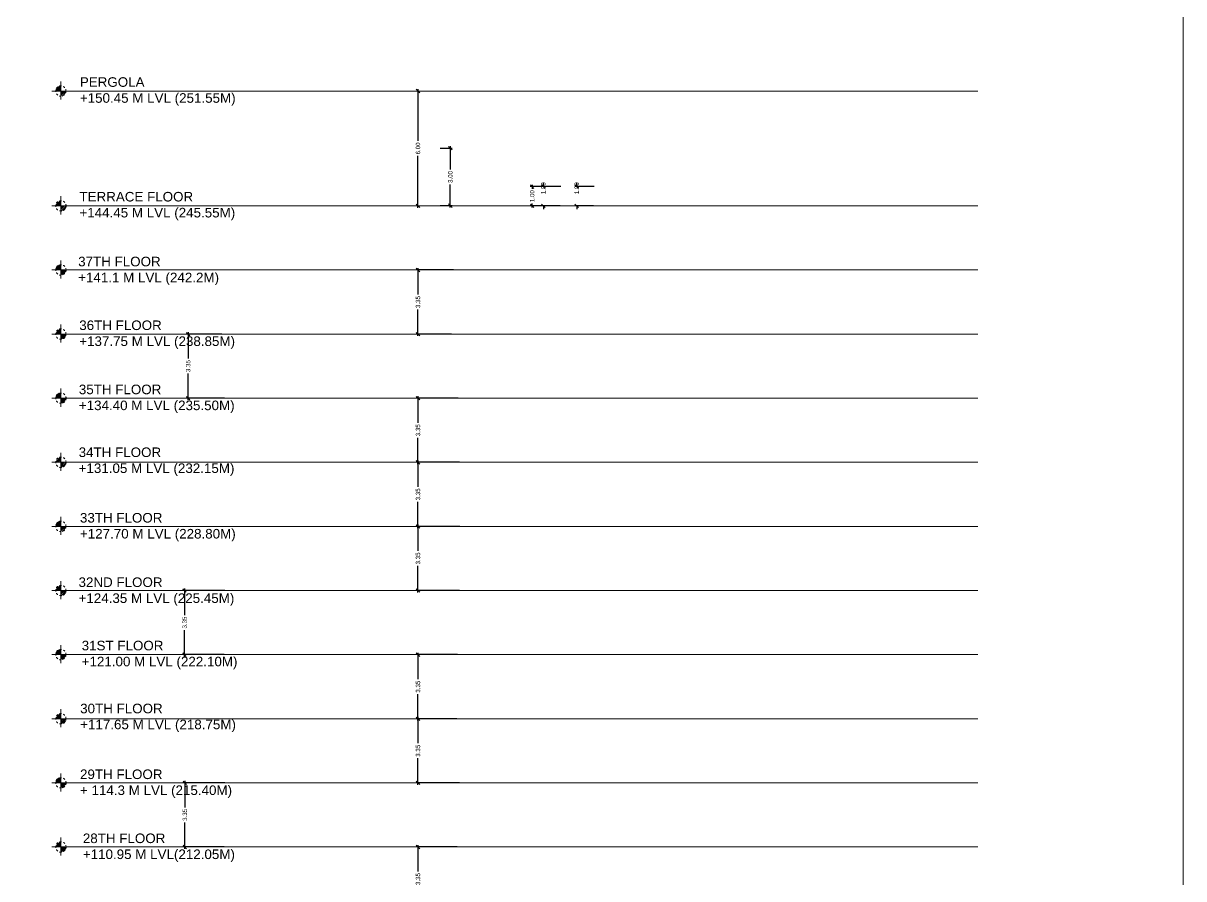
# Model space of a CAD drawing. Header units: metres. Extents: x 256329 to 886268, y -249371 to 355.
# Drawn here: x 283963.3 to 284023.9, y -1021.7 to -977 of the extents above; entities that cross this region are included whole.
import ezdxf

# ---------------------------------------------------------------- set-up
doc = ezdxf.new("R2010")
doc.units = ezdxf.units.M
doc.header["$MEASUREMENT"] = 0
doc.header["$PDMODE"] = 35
doc.linetypes.add('ACAD_ISO10W100', pattern=[18, 12, -3, 0, -3])
doc.linetypes.add('HIDDEN', pattern=[0.375, 0.25, -0.125])
doc.layers.get('0').update_dxf_attribs({"lineweight": 18})
doc.layers.get('Defpoints').update_dxf_attribs({"lineweight": 20})
for name, color, linetype, lineweight in [('A-ANNO-DIM', 111, 'Continuous', 0), ('A-ANNO-LEVELS', 111, 'ACAD_ISO10W100', 0), ('A-CUTOUT', 144, 'HIDDEN', 0), ('BLK_2_PARAPET_HT', 7, 'Continuous', 0), ('BOXING DECK LINE', 6, 'Continuous', 0)]:
    doc.layers.add(name, color=color, linetype=linetype, lineweight=lineweight)
doc.layers.add('A_TEXT', color=4, linetype='Continuous', lineweight=0, transparency=0.3)
doc.layers.add('BLK_2_MUMTY_HT', color=7, linetype='Continuous')
doc.styles.get("Standard").update_dxf_attribs({"font": 'arial.ttf'})
doc.dimstyles.new('METRIC DIM', dxfattribs={"dimtxt": 0.23, "dimasz": 0.18, "dimexe": 0.1, "dimexo": 0.1, "dimgap": 0.09, "dimtad": 0, "dimzin": 0, "dimdsep": 46, "dimtxsty": 'Standard', "dimblk": 'OBLIQUE', "dimcen": 0, "dimdle": 0.1, "dimclrd": 147, "dimclre": 147, "dimclrt": 7, "dimadec": 0, "dimazin": 0, "dimtfac": 1, "dimtofl": 0, "dimtmove": 0, "dimatfit": 2, "dimfxl": 0.125, "dimtolj": 1, "dimtzin": 0, "dimarcsym": 0})

# ---------------------------------------------------------------- blocks, each defined once
blk = doc.blocks.new('_Oblique')
at = {"color": 0, "linetype": 'ByBlock', "lineweight": -2}
blk.add_line((-0.5, -0.5), (0.5, 0.5), dxfattribs=at)
blk = doc.blocks.new('*D993')
at = {"layer": 'BLK_2_PARAPET_HT', "color": 147, "lineweight": -2, "transparency": 16777216}
for p, q in [((283990.601434, -985.570439), (283989.804867, -985.570439)), ((283989.904867, -985.470439), (283989.904867, -985.692939)), ((283990.601434, -986.570439), (283989.804867, -986.570439)), ((283989.904867, -986.670439), (283989.904867, -986.447939))]:
    blk.add_line(p, q, dxfattribs=at)
at = {"layer": 'Defpoints', "color": 0, "transparency": 16777216}
for p in [(283989.904867, -985.570439), (283990.701434, -985.570439), (283990.701434, -986.570439)]:
    blk.add_point(p, dxfattribs=at)
at = {"layer": 'BLK_2_PARAPET_HT', "color": 147, "lineweight": -2, "transparency": 16777216, "xscale": 0.18, "yscale": 0.18, "zscale": 0.18}
for p, rotation in [((283989.904867, -985.570439), 90), ((283989.904867, -986.570439), 270)]:
    blk.add_blockref('_Oblique', p, dxfattribs=dict(at, rotation=rotation))
at = {"layer": 'BLK_2_PARAPET_HT', "color": 7, "transparency": 16777216, "insert": (283989.904867, -986.070439), "char_height": 0.23, "attachment_point": 5, "rotation": 90}
blk.add_mtext('\\A1;1.00', dxfattribs=at)
blk = doc.blocks.new('*D994')
at = {"layer": 'BLK_2_PARAPET_HT', "color": 147, "lineweight": -2, "transparency": 16777216}
for p, q in [((283991.404723, -985.570439), (283990.389309, -985.570439)), ((283990.489309, -985.570439), (283990.489309, -985.390439)), ((283991.36456, -986.570439), (283990.389309, -986.570439)), ((283990.489309, -986.570439), (283990.489309, -986.750439))]:
    blk.add_line(p, q, dxfattribs=at)
at = {"layer": 'Defpoints', "color": 0, "transparency": 16777216}
for p in [(283990.489309, -985.570439), (283991.504723, -985.570439), (283991.46456, -986.570439)]:
    blk.add_point(p, dxfattribs=at)
at = {"layer": 'BLK_2_PARAPET_HT', "color": 147, "lineweight": -2, "transparency": 16777216, "xscale": 0.18, "yscale": 0.18, "zscale": 0.18}
for p, rotation in [((283990.489309, -985.570439), 270), ((283990.489309, -986.570439), 90)]:
    blk.add_blockref('_Oblique', p, dxfattribs=dict(at, rotation=rotation))
at = {"layer": 'BLK_2_PARAPET_HT', "color": 7, "transparency": 16777216, "insert": (283990.489309, -985.653929), "char_height": 0.23, "attachment_point": 5, "rotation": 90}
blk.add_mtext('\\A1;1.00', dxfattribs=at)
blk = doc.blocks.new('*D995')
at = {"layer": 'BLK_2_MUMTY_HT', "color": 147, "lineweight": -2, "transparency": 16777216}
for p, q in [((283985.632266, -983.461829), (283985.632266, -984.675522)), ((283985.104862, -983.561829), (283985.732266, -983.561829)), ((283985.632266, -986.665708), (283985.632266, -985.452015)), ((283985.104862, -986.565708), (283985.732266, -986.565708))]:
    blk.add_line(p, q, dxfattribs=at)
at = {"layer": 'Defpoints', "color": 0, "transparency": 16777216}
for p in [(283985.004862, -983.561829), (283985.632266, -983.561829), (283985.004862, -986.565708)]:
    blk.add_point(p, dxfattribs=at)
at = {"layer": 'BLK_2_MUMTY_HT', "color": 147, "lineweight": -2, "transparency": 16777216, "xscale": 0.18, "yscale": 0.18, "zscale": 0.18}
for p, rotation in [((283985.632266, -983.561829), 90), ((283985.632266, -986.565708), 270)]:
    blk.add_blockref('_Oblique', p, dxfattribs=dict(at, rotation=rotation))
at = {"layer": 'BLK_2_MUMTY_HT', "color": 7, "transparency": 16777216, "insert": (283985.632266, -985.063769), "char_height": 0.23, "attachment_point": 5, "rotation": 90}
blk.add_mtext('\\A1;3.00', dxfattribs=at)
blk = doc.blocks.new('*D996')
at = {"layer": 'BLK_2_PARAPET_HT', "color": 147, "lineweight": -2, "transparency": 16777216}
for p, q in [((283993.146606, -985.570439), (283992.131192, -985.570439)), ((283992.231192, -985.570439), (283992.231192, -985.390439)), ((283993.106443, -986.570439), (283992.131192, -986.570439)), ((283992.231192, -986.570439), (283992.231192, -986.750439))]:
    blk.add_line(p, q, dxfattribs=at)
at = {"layer": 'Defpoints', "color": 0, "transparency": 16777216}
for p in [(283992.231192, -985.570439), (283993.246606, -985.570439), (283993.206443, -986.570439)]:
    blk.add_point(p, dxfattribs=at)
at = {"layer": 'BLK_2_PARAPET_HT', "color": 147, "lineweight": -2, "transparency": 16777216, "xscale": 0.18, "yscale": 0.18, "zscale": 0.18}
for p, rotation in [((283992.231192, -985.570439), 270), ((283992.231192, -986.570439), 90)]:
    blk.add_blockref('_Oblique', p, dxfattribs=dict(at, rotation=rotation))
at = {"layer": 'BLK_2_PARAPET_HT', "color": 7, "transparency": 16777216, "insert": (283992.231192, -985.653929), "char_height": 0.23, "attachment_point": 5, "rotation": 90}
blk.add_mtext('\\A1;1.00', dxfattribs=at)
blk = doc.blocks.new('*D998')
at = {"layer": 'A-ANNO-DIM', "color": 147, "lineweight": -2, "transparency": 16777216}
for p, q in [((283985.802652, -989.924834), (283983.8441, -989.924834)), ((283983.9441, -989.824834), (283983.9441, -991.210332)), ((283983.9441, -993.374834), (283983.9441, -991.989336)), ((283985.694302, -993.274834), (283983.8441, -993.274834))]:
    blk.add_line(p, q, dxfattribs=at)
at = {"layer": 'Defpoints', "color": 0, "transparency": 16777216}
for p in [(283985.902652, -989.924834, -0.164563), (283983.9441, -993.274834), (283985.794302, -993.274834, -0.15233)]:
    blk.add_point(p, dxfattribs=at)
at = {"layer": 'A-ANNO-DIM', "color": 147, "lineweight": -2, "transparency": 16777216, "xscale": 0.18, "yscale": 0.18, "zscale": 0.18}
for p, rotation in [((283983.9441, -989.924834), 90), ((283983.9441, -993.274834), 270)]:
    blk.add_blockref('_Oblique', p, dxfattribs=dict(at, rotation=rotation))
at = {"layer": 'A-ANNO-DIM', "color": 7, "transparency": 16777216, "insert": (283983.9441, -991.599834), "char_height": 0.23, "attachment_point": 5, "rotation": 90}
blk.add_mtext('\\A1;3.35', dxfattribs=at)
blk = doc.blocks.new('*D999')
at = {"layer": 'A-ANNO-DIM', "color": 147, "lineweight": -2, "transparency": 16777216}
for p, q in [((283971.942789, -993.174834), (283971.942789, -994.560332)), ((283973.692991, -993.274834), (283971.842789, -993.274834)), ((283971.942789, -996.724834), (283971.942789, -995.339336)), ((283973.834131, -996.624834), (283971.842789, -996.624834))]:
    blk.add_line(p, q, dxfattribs=at)
at = {"layer": 'Defpoints', "color": 0, "transparency": 16777216}
for p in [(283973.792991, -993.274834, -0.159492), (283971.942789, -996.624834), (283973.934131, -996.624834, -0.159408)]:
    blk.add_point(p, dxfattribs=at)
at = {"layer": 'A-ANNO-DIM', "color": 147, "lineweight": -2, "transparency": 16777216, "xscale": 0.18, "yscale": 0.18, "zscale": 0.18}
for p, rotation in [((283971.942789, -993.274834), 90), ((283971.942789, -996.624834), 270)]:
    blk.add_blockref('_Oblique', p, dxfattribs=dict(at, rotation=rotation))
at = {"layer": 'A-ANNO-DIM', "color": 7, "transparency": 16777216, "insert": (283971.942789, -994.949834), "char_height": 0.23, "attachment_point": 5, "rotation": 90}
blk.add_mtext('\\A1;3.35', dxfattribs=at)
blk = doc.blocks.new('*D1000')
at = {"layer": 'A-ANNO-DIM', "color": 147, "lineweight": -2, "transparency": 16777216}
for p, q in [((283986.034798, -996.624834), (283983.8441, -996.624834)), ((283983.9441, -996.524834), (283983.9441, -997.910332)), ((283983.9441, -1000.074834), (283983.9441, -998.689336)), ((283986.102678, -999.974834), (283983.8441, -999.974834))]:
    blk.add_line(p, q, dxfattribs=at)
at = {"layer": 'Defpoints', "color": 0, "transparency": 16777216}
for p in [(283986.134798, -996.624834, -0.152127), (283983.9441, -999.974834), (283986.202678, -999.974834, -0.164563)]:
    blk.add_point(p, dxfattribs=at)
at = {"layer": 'A-ANNO-DIM', "color": 147, "lineweight": -2, "transparency": 16777216, "xscale": 0.18, "yscale": 0.18, "zscale": 0.18}
for p, rotation in [((283983.9441, -996.624834), 90), ((283983.9441, -999.974834), 270)]:
    blk.add_blockref('_Oblique', p, dxfattribs=dict(at, rotation=rotation))
at = {"layer": 'A-ANNO-DIM', "color": 7, "transparency": 16777216, "insert": (283983.9441, -998.299834), "char_height": 0.23, "attachment_point": 5, "rotation": 90}
blk.add_mtext('\\A1;3.35', dxfattribs=at)
blk = doc.blocks.new('*D1001')
at = {"layer": 'A-ANNO-DIM', "color": 147, "lineweight": -2, "transparency": 16777216}
for p, q in [((283983.9441, -999.874834), (283983.9441, -1001.260332)), ((283986.102678, -999.974834), (283983.8441, -999.974834)), ((283983.9441, -1003.424834), (283983.9441, -1002.039336)), ((283986.126717, -1003.324834), (283983.8441, -1003.324834))]:
    blk.add_line(p, q, dxfattribs=at)
at = {"layer": 'Defpoints', "color": 0, "transparency": 16777216}
for p in [(283986.202678, -999.974834, -0.164563), (283983.9441, -1003.324834), (283986.226717, -1003.324834, -0.164563)]:
    blk.add_point(p, dxfattribs=at)
at = {"layer": 'A-ANNO-DIM', "color": 147, "lineweight": -2, "transparency": 16777216, "xscale": 0.18, "yscale": 0.18, "zscale": 0.18}
for p, rotation in [((283983.9441, -999.974834), 90), ((283983.9441, -1003.324834), 270)]:
    blk.add_blockref('_Oblique', p, dxfattribs=dict(at, rotation=rotation))
at = {"layer": 'A-ANNO-DIM', "color": 7, "transparency": 16777216, "insert": (283983.9441, -1001.649834), "char_height": 0.23, "attachment_point": 5, "rotation": 90}
blk.add_mtext('\\A1;3.35', dxfattribs=at)
blk = doc.blocks.new('*D1002')
at = {"layer": 'A-ANNO-DIM', "color": 147, "lineweight": -2, "transparency": 16777216}
for p, q in [((283986.126717, -1003.324834), (283983.8441, -1003.324834)), ((283983.9441, -1003.224834), (283983.9441, -1004.610332)), ((283983.9441, -1006.774834), (283983.9441, -1005.389336)), ((283986.104089, -1006.674834), (283983.8441, -1006.674834))]:
    blk.add_line(p, q, dxfattribs=at)
at = {"layer": 'Defpoints', "color": 0, "transparency": 16777216}
for p in [(283986.226717, -1003.324834, -0.164563), (283983.9441, -1006.674834), (283986.204089, -1006.674834, -0.152085)]:
    blk.add_point(p, dxfattribs=at)
at = {"layer": 'A-ANNO-DIM', "color": 147, "lineweight": -2, "transparency": 16777216, "xscale": 0.18, "yscale": 0.18, "zscale": 0.18}
for p, rotation in [((283983.9441, -1003.324834), 90), ((283983.9441, -1006.674834), 270)]:
    blk.add_blockref('_Oblique', p, dxfattribs=dict(at, rotation=rotation))
at = {"layer": 'A-ANNO-DIM', "color": 7, "transparency": 16777216, "insert": (283983.9441, -1004.999834), "char_height": 0.23, "attachment_point": 5, "rotation": 90}
blk.add_mtext('\\A1;3.35', dxfattribs=at)
blk = doc.blocks.new('*D1003')
at = {"layer": 'A-ANNO-DIM', "color": 147, "lineweight": -2, "transparency": 16777216}
for p, q in [((283973.862853, -1006.674834), (283971.655853, -1006.674834)), ((283971.755853, -1006.574834), (283971.755853, -1007.960332)), ((283971.755853, -1010.124834), (283971.755853, -1008.739336)), ((283973.825339, -1010.024834), (283971.655853, -1010.024834))]:
    blk.add_line(p, q, dxfattribs=at)
at = {"layer": 'Defpoints', "color": 0, "transparency": 16777216}
for p in [(283973.962853, -1006.674834, -0.15939), (283971.755853, -1010.024834), (283973.925339, -1010.024834, -0.159413)]:
    blk.add_point(p, dxfattribs=at)
at = {"layer": 'A-ANNO-DIM', "color": 147, "lineweight": -2, "transparency": 16777216, "xscale": 0.18, "yscale": 0.18, "zscale": 0.18}
for p, rotation in [((283971.755853, -1006.674834), 90), ((283971.755853, -1010.024834), 270)]:
    blk.add_blockref('_Oblique', p, dxfattribs=dict(at, rotation=rotation))
at = {"layer": 'A-ANNO-DIM', "color": 7, "transparency": 16777216, "insert": (283971.755853, -1008.349834), "char_height": 0.23, "attachment_point": 5, "rotation": 90}
blk.add_mtext('\\A1;3.35', dxfattribs=at)
blk = doc.blocks.new('*D1004')
at = {"layer": 'A-ANNO-DIM', "color": 147, "lineweight": -2, "transparency": 16777216}
for p, q in [((283986.013586, -1010.024834), (283983.8441, -1010.024834)), ((283983.9441, -1009.924834), (283983.9441, -1011.310332)), ((283983.9441, -1013.474834), (283983.9441, -1012.089336)), ((283985.968334, -1013.374834), (283983.8441, -1013.374834))]:
    blk.add_line(p, q, dxfattribs=at)
at = {"layer": 'Defpoints', "color": 0, "transparency": 16777216}
for p in [(283986.113586, -1010.024834, -0.152139), (283983.9441, -1013.374834), (283986.068334, -1013.374834, -0.164563)]:
    blk.add_point(p, dxfattribs=at)
at = {"layer": 'A-ANNO-DIM', "color": 147, "lineweight": -2, "transparency": 16777216, "xscale": 0.18, "yscale": 0.18, "zscale": 0.18}
for p, rotation in [((283983.9441, -1010.024834), 90), ((283983.9441, -1013.374834), 270)]:
    blk.add_blockref('_Oblique', p, dxfattribs=dict(at, rotation=rotation))
at = {"layer": 'A-ANNO-DIM', "color": 7, "transparency": 16777216, "insert": (283983.9441, -1011.699834), "char_height": 0.23, "attachment_point": 5, "rotation": 90}
blk.add_mtext('\\A1;3.35', dxfattribs=at)
blk = doc.blocks.new('*D1005')
at = {"layer": 'A-ANNO-DIM', "color": 147, "lineweight": -2, "transparency": 16777216}
for p, q in [((283985.968334, -1013.374834), (283983.8441, -1013.374834)), ((283983.9441, -1013.274834), (283983.9441, -1014.660332)), ((283983.9441, -1016.824834), (283983.9441, -1015.439336)), ((283986.105425, -1016.724834), (283983.8441, -1016.724834))]:
    blk.add_line(p, q, dxfattribs=at)
at = {"layer": 'Defpoints', "color": 0, "transparency": 16777216}
for p in [(283986.068334, -1013.374834, -0.164563), (283983.9441, -1016.724834), (283986.205425, -1016.724834, -0.152085)]:
    blk.add_point(p, dxfattribs=at)
at = {"layer": 'A-ANNO-DIM', "color": 147, "lineweight": -2, "transparency": 16777216, "xscale": 0.18, "yscale": 0.18, "zscale": 0.18}
for p, rotation in [((283983.9441, -1013.374834), 90), ((283983.9441, -1016.724834), 270)]:
    blk.add_blockref('_Oblique', p, dxfattribs=dict(at, rotation=rotation))
at = {"layer": 'A-ANNO-DIM', "color": 7, "transparency": 16777216, "insert": (283983.9441, -1015.049834), "char_height": 0.23, "attachment_point": 5, "rotation": 90}
blk.add_mtext('\\A1;3.35', dxfattribs=at)
blk = doc.blocks.new('*D1006')
at = {"layer": 'A-ANNO-DIM', "color": 147, "lineweight": -2, "transparency": 16777216}
for p, q in [((283973.863407, -1016.724834), (283971.67013, -1016.724834)), ((283971.77013, -1016.624834), (283971.77013, -1018.010332)), ((283971.77013, -1020.174834), (283971.77013, -1018.789336)), ((283973.81523, -1020.074834), (283971.67013, -1020.074834))]:
    blk.add_line(p, q, dxfattribs=at)
at = {"layer": 'Defpoints', "color": 0, "transparency": 16777216}
for p in [(283973.963407, -1016.724834, -0.15939), (283971.77013, -1020.074834), (283973.91523, -1020.074834, -0.159419)]:
    blk.add_point(p, dxfattribs=at)
at = {"layer": 'A-ANNO-DIM', "color": 147, "lineweight": -2, "transparency": 16777216, "xscale": 0.18, "yscale": 0.18, "zscale": 0.18}
for p, rotation in [((283971.77013, -1016.724834), 90), ((283971.77013, -1020.074834), 270)]:
    blk.add_blockref('_Oblique', p, dxfattribs=dict(at, rotation=rotation))
at = {"layer": 'A-ANNO-DIM', "color": 7, "transparency": 16777216, "insert": (283971.77013, -1018.399834), "char_height": 0.23, "attachment_point": 5, "rotation": 90}
blk.add_mtext('\\A1;3.35', dxfattribs=at)
blk = doc.blocks.new('*D1007')
at = {"layer": 'A-ANNO-DIM', "color": 147, "lineweight": -2, "transparency": 16777216}
for p, q in [((283985.9892, -1020.074834), (283983.8441, -1020.074834)), ((283983.9441, -1019.974834), (283983.9441, -1021.360332)), ((283983.9441, -1023.524834), (283983.9441, -1022.139336)), ((283986.163537, -1023.424834), (283983.8441, -1023.424834))]:
    blk.add_line(p, q, dxfattribs=at)
at = {"layer": 'Defpoints', "color": 0, "transparency": 16777216}
for p in [(283986.0892, -1020.074834, -0.152154), (283983.9441, -1023.424834), (283986.263537, -1023.424834, -0.164563)]:
    blk.add_point(p, dxfattribs=at)
at = {"layer": 'A-ANNO-DIM', "color": 147, "lineweight": -2, "transparency": 16777216, "xscale": 0.18, "yscale": 0.18, "zscale": 0.18}
for p, rotation in [((283983.9441, -1020.074834), 90), ((283983.9441, -1023.424834), 270)]:
    blk.add_blockref('_Oblique', p, dxfattribs=dict(at, rotation=rotation))
at = {"layer": 'A-ANNO-DIM', "color": 7, "transparency": 16777216, "insert": (283983.9441, -1021.749834), "char_height": 0.23, "attachment_point": 5, "rotation": 90}
blk.add_mtext('\\A1;3.35', dxfattribs=at)
blk = doc.blocks.new('*D987')
at = {"layer": 'A-ANNO-DIM', "color": 147, "lineweight": -2, "transparency": 16777216}
for p, q in [((283983.94398, -980.474834), (283983.943931, -983.185881)), ((283983.844208, -980.574832), (283983.843978, -980.574832)), ((283983.943868, -986.674834), (283983.943917, -983.963787)), ((283983.8441, -986.574832), (283983.843869, -986.574832))]:
    blk.add_line(p, q, dxfattribs=at)
at = {"layer": 'Defpoints', "color": 0, "transparency": 16777216}
for p in [(283983.943978, -980.574834), (283983.944208, -980.574834, -0.131884), (283983.9441, -986.574834, 0.050109)]:
    blk.add_point(p, dxfattribs=at)
at = {"layer": 'A-ANNO-DIM', "color": 147, "lineweight": -2, "transparency": 16777216, "xscale": 0.18, "yscale": 0.18, "zscale": 0.18}
for p, rotation in [((283983.943978, -980.574834), 89.998963), ((283983.943869, -986.574834), 269.998963)]:
    blk.add_blockref('_Oblique', p, dxfattribs=dict(at, rotation=rotation))
at = {"layer": 'A-ANNO-DIM', "color": 7, "transparency": 16777216, "insert": (283983.943924, -983.574834), "char_height": 0.23, "attachment_point": 5, "rotation": 89.99896288}
blk.add_mtext('\\A1;6.00', dxfattribs=at)
blk = doc.blocks.new('L')
at = {"layer": 'A-ANNO-LEVELS'}
h = blk.add_hatch(dxfattribs=at)
h.set_pattern_fill('ANSI31,_O', color=256, scale=233.96568)
h.set_pattern_definition([(45, (1951026.354, 527672.355), (-20.67984, 20.67984), [])])
h.paths.add_polyline_path([(1996227, 487702), (1996362, 487702, -0.414722), (1996227, 487567)])
h.paths.add_polyline_path([(1996227, 487837), (1996227, 487702), (1996092, 487702, -0.413705)])
at = {"layer": 'A-ANNO-LEVELS', "ltscale": 100}
blk.add_line((1997041, 487702), (1995992, 487702), dxfattribs=at)
at = {"layer": 'A-ANNO-LEVELS'}
blk.add_circle((1996227, 487702), 135, dxfattribs=at)
blk = doc.blocks.new('WAEQWE')
at = {"layer": 'A-ANNO-LEVELS', "ltscale": 100}
blk.add_line((1996227.194284, 487950.347715), (1996227.194284, 487479.142058), dxfattribs=at)
at = {"layer": 'BOXING DECK LINE'}
blk.add_blockref('L', (0, 0), dxfattribs=at)

msp = doc.modelspace()

# ---------------------------------------------------------------- linework, layer by layer
at = {"color": 6, "ltscale": 0.05, "elevation": 1.151947}
msp.add_lwpolyline([(283944.384092, -964.835823), (284023.904496, -964.835823), (284023.904496, -1148.496347), (283944.384092, -1148.496347)], close=True, dxfattribs=at)
at = {"layer": 'A-ANNO-LEVELS', "elevation": 1.138431}
msp.add_lwpolyline([(283969.066941, -980.574834), (283966.730996, -980.574834)], close=True, dxfattribs=at)
at = {"layer": 'A-CUTOUT', "ltscale": 7000, "extrusion": (0, -1, 0)}
for points, elevation in [([(284013.183128, 1.165839), (283965.296266, 1.137262)], 980.574834), ([(284013.183128, 1.165838), (283965.296266, 1.137261)], 986.574834), ([(284013.183128, 1.165838), (283965.296266, 1.137261)], 989.924834), ([(284013.183128, 1.165839), (283965.296266, 1.137261)], 993.274834), ([(284013.183128, 1.165838), (283965.296266, 1.137261)], 996.624834), ([(284013.183128, 1.165838), (283965.296266, 1.137261)], 999.974834), ([(284013.183128, 1.165838), (283965.296266, 1.137261)], 1003.324834), ([(284013.183128, 1.165839), (283965.296266, 1.137261)], 1006.674834), ([(284013.183128, 1.165838), (283965.296266, 1.137261)], 1010.024834), ([(284013.183128, 1.165838), (283965.296266, 1.137261)], 1013.374834), ([(284013.183128, 1.165838), (283965.296266, 1.137261)], 1016.724834), ([(284013.183128, 1.165838), (283965.296266, 1.137261)], 1020.074834)]:
    msp.add_lwpolyline(points, close=True, dxfattribs=dict(at, elevation=elevation))

# ---------------------------------------------------------------- block references
at = {"layer": 'BOXING DECK LINE', "xscale": 0.002, "yscale": 0.002, "zscale": 0.002}
for p in [(279972.841001, -1955.978896, 1.137261), (279972.841878, -1961.978896, 1.137261), (279972.841878, -1965.328896, 1.137261), (279972.841474, -1968.678896, 1.137261), (279972.841878, -1972.028896, 1.137261), (279972.841878, -1975.378896, 1.137261), (279972.841474, -1978.728896, 1.137261), (279972.841474, -1982.078896, 1.137261), (279972.841474, -1985.428896, 1.137261), (279972.841474, -1988.778896, 1.137261), (279972.841878, -1992.128896, 1.137261), (279972.841878, -1995.478896, 1.137261)]:
    msp.add_blockref('WAEQWE', p, dxfattribs=at)

# ---------------------------------------------------------------- texts
at = {"layer": 'A_TEXT', "char_height": 0.5, "width": 9.404917, "attachment_point": 1}
for s, insert in [('PERGOLA \\P+150.45 M LVL (251.55M)', (283966.287576, -979.855878, 1.192748)), ('TERRACE FLOOR \\P+144.45 M LVL (245.55M)', (283966.266489, -985.847722, 1.202266)), ('37TH FLOOR \\P+141.1 M LVL (242.2M)', (283966.198834, -989.235102, 1.202266)), ('36TH FLOOR \\P+137.75 M LVL (238.85M)', (283966.256027, -992.56459, 1.201483)), ('35TH FLOOR \\P+134.40 M LVL (235.50M)', (283966.234934, -995.917606, 1.201483)), ('34TH FLOOR \\P+131.05 M LVL (232.15M)', (283966.224926, -999.200505, 1.201483)), ('33TH FLOOR \\P+127.70 M LVL (228.80M)', (283966.291855, -1002.624521, 1.201483)), ('32ND FLOOR \\P+124.35 M LVL (225.45M)', (283966.219565, -1005.991409, 1.201483)), ('31ST FLOOR \\P+121.00 M LVL (222.10M)', (283966.382888, -1009.302355, 1.201483)), ('30TH FLOOR \\P+117.65 M LVL (218.75M)', (283966.303698, -1012.590558, 1.200223)), ('29TH FLOOR\\P+ 114.3 M LVL (215.40M)', (283966.295758, -1016.027094, 1.200786)), ('28TH FLOOR \\P+110.95 M LVL(212.05M)', (283966.444109, -1019.372844, 1.200786))]:
    msp.add_mtext(s, dxfattribs=dict(at, insert=insert))

# ---------------------------------------------------------------- dimensions: what is measured, and where the dimension line sits
at = {"layer": 'A-ANNO-DIM'}
dim = msp.add_aligned_dim(p1=(283983.9441, -986.574834, 1.198499), p2=(283983.944208, -980.574834, 1.016506), distance=0.00023, dimstyle='METRIC DIM', override={"dimfxl": 0.18}, dxfattribs=at)
dim.commit()
dim.dimension.update_dxf_attribs({"geometry": '*D987', "text_midpoint": (283983.943924, -983.574834, 1.14839)})
for base, p1, p2, picture, middle in [((283983.9441, -993.274834, 1.301824), (283985.902652, -989.924834, 1.137261), (283985.794302, -993.274834, 1.149494), '*D998', (283983.9441, -991.599834, 1.301824)), ((283971.942789, -996.624834, 1.301824), (283973.792991, -993.274834, 1.142332), (283973.934131, -996.624834, 1.142416), '*D999', (283971.942789, -994.949834, 1.301824)), ((283983.9441, -999.974834, 1.301824), (283986.134798, -996.624834, 1.149697), (283986.202678, -999.974834, 1.137261), '*D1000', (283983.9441, -998.299834, 1.301824)), ((283983.9441, -1003.324834, 1.301824), (283986.202678, -999.974834, 1.137261), (283986.226717, -1003.324834, 1.137261), '*D1001', (283983.9441, -1001.649834, 1.301824)), ((283983.9441, -1006.674834, 1.301824), (283986.226717, -1003.324834, 1.137261), (283986.204089, -1006.674834, 1.149738), '*D1002', (283983.9441, -1004.999834, 1.301824)), ((283971.755853, -1010.024834, 1.301824), (283973.962853, -1006.674834, 1.142433), (283973.925339, -1010.024834, 1.142411), '*D1003', (283971.755853, -1008.349834, 1.301824)), ((283983.9441, -1013.374834, 1.301824), (283986.113586, -1010.024834, 1.149684), (283986.068334, -1013.374834, 1.137261), '*D1004', (283983.9441, -1011.699834, 1.301824)), ((283983.9441, -1016.724834, 1.301824), (283986.068334, -1013.374834, 1.137261), (283986.205425, -1016.724834, 1.149739), '*D1005', (283983.9441, -1015.049834, 1.301824)), ((283971.77013, -1020.074834, 1.301824), (283973.963407, -1016.724834, 1.142433), (283973.91523, -1020.074834, 1.142405), '*D1006', (283971.77013, -1018.399834, 1.301824)), ((283983.9441, -1023.424834, 1.301824), (283986.0892, -1020.074834, 1.14967), (283986.263537, -1023.424834, 1.137261), '*D1007', (283983.9441, -1021.749834, 1.301824))]:
    dim = msp.add_linear_dim(base=base, p1=p1, p2=p2, angle=90, dimstyle='METRIC DIM', override={"dimfxl": 0.18}, dxfattribs=at)
    dim.commit()
    dim.dimension.update_dxf_attribs({"geometry": picture, "text_midpoint": middle})
at = {"layer": 'BLK_2_MUMTY_HT', "color": 7}
dim = msp.add_linear_dim(base=(283985.632266, -983.561829, 1.149402), p1=(283985.004862, -986.565708, 1.149402), p2=(283985.004862, -983.561829, 1.149402), angle=90, dimstyle='METRIC DIM', override={"dimfxl": 0.18}, dxfattribs=at)
dim.commit()
dim.dimension.update_dxf_attribs({"geometry": '*D995', "text_midpoint": (283985.632266, -985.063769, 1.149402)})
at = {"layer": 'BLK_2_PARAPET_HT', "color": 1}
dim = msp.add_linear_dim(base=(283990.489309, -985.570439, 0.843456), p1=(283991.46456, -986.570439, 0.843456), p2=(283991.504723, -985.570439, 0.843456), angle=90, dimstyle='METRIC DIM', override={"dimfxl": 0.18}, dxfattribs=at)
dim.commit()
dim.dimension.update_dxf_attribs({"geometry": '*D994', "text_midpoint": (283990.489309, -985.653929, 0.843456), "dimtype": 128})
at = {"layer": 'BLK_2_PARAPET_HT', "color": 3}
dim = msp.add_linear_dim(base=(283992.231192, -985.570439, 0.843456), p1=(283993.206443, -986.570439, 0.843456), p2=(283993.246606, -985.570439, 0.843456), angle=90, dimstyle='METRIC DIM', override={"dimfxl": 0.18}, dxfattribs=at)
dim.commit()
dim.dimension.update_dxf_attribs({"geometry": '*D996', "text_midpoint": (283992.231192, -985.653929, 0.843456), "dimtype": 128})
dim = msp.add_linear_dim(base=(283989.904867, -985.570439, 0.843456), p1=(283990.701434, -986.570439, 0.843456), p2=(283990.701434, -985.570439, 0.843456), angle=90, dimstyle='METRIC DIM', override={"dimfxl": 0.18}, dxfattribs=at)
dim.commit()
dim.dimension.update_dxf_attribs({"geometry": '*D993', "text_midpoint": (283989.904867, -986.070439, 0.843456)})

doc.saveas('drawing.dxf')
